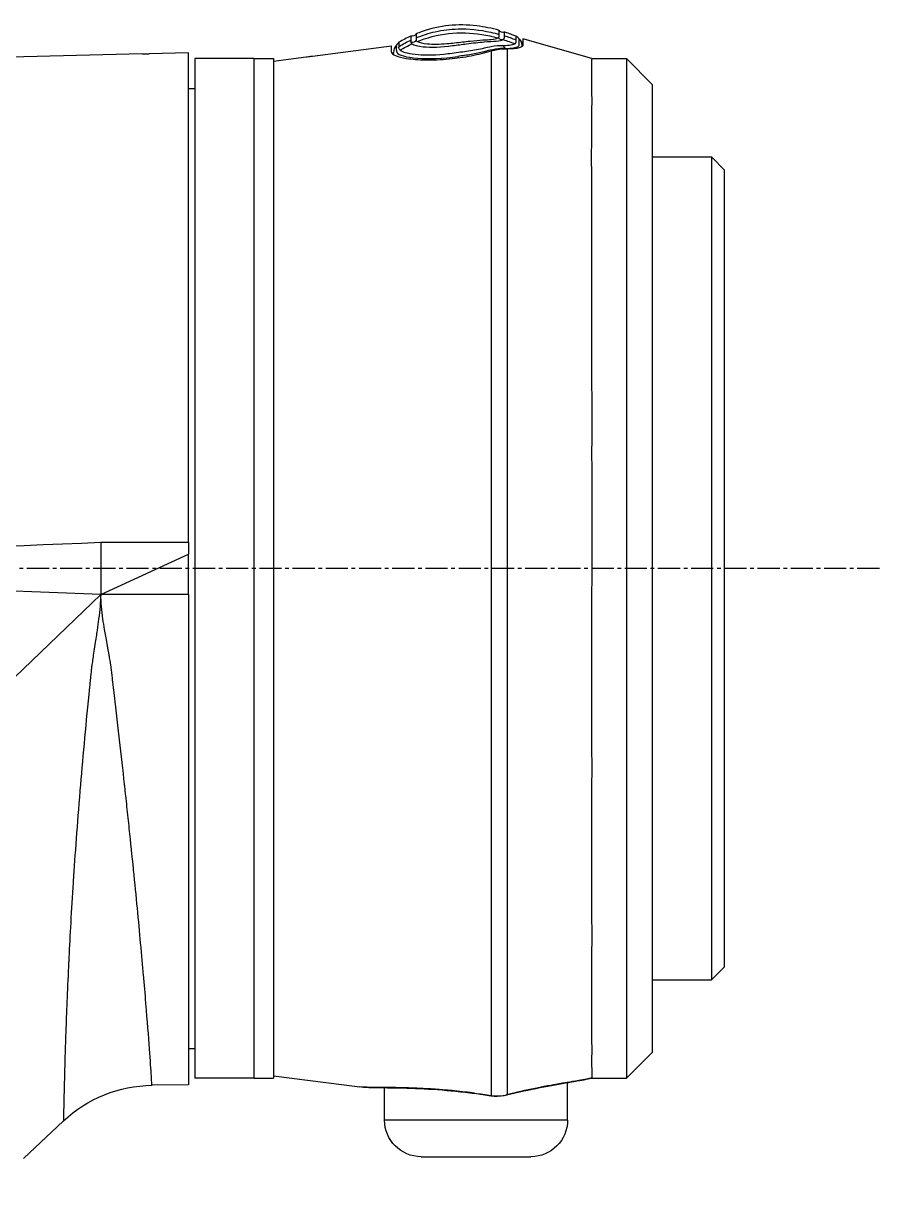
# Model space of a CAD drawing. Header units: millimetres. Extents: x 0 to 4378, y 0 to 2376.
# Drawn here: x 389.5 to 455, y 1650.7 to 1740.8 of the extents above; entities that cross this region are included whole.
import ezdxf

# ---------------------------------------------------------------- set-up
doc = ezdxf.new("R2010")
doc.units = ezdxf.units.MM
doc.header["$LTSCALE"] = 0.2
doc.linetypes.add('CENTER2', pattern=[1.125, 0.75, -0.125, 0.125, -0.125])
doc.layers.add('02_Center Line', color=1, linetype='CENTER2')

# ---------------------------------------------------------------- blocks, each defined once
blk = doc.blocks.new('A$C51789057')
for p, q in [((-197.241, 1135.9), (-191.98, 1137.403)), ((-191.98, 1136.996), (-191.98, 1137.176)), ((-191.98, 1136.96), (-191.98, 1136.957)), ((-191.927, 1136.876), (-191.927, 1136.825)), ((-181.938, 1136.38), (-181.938, 1136.868)), ((-181.938, 1136.38), (-181.938, 1136.868)), ((-175.9, 1136.099), (-181.938, 1136.868)), ((-166.4, 1098.9), (-166.4, 1136.345)), ((-166.4, 1136.345), (-163.4, 1136.268)), ((-201.9, 1133.9), (-199.9, 1135.9)), ((-199.9, 1135.9), (-199.9, 1057.9)), ((-197.241, 1135.9), (-199.9, 1135.9)), ((-189.566, 1135.999), (-189.566, 1135.999)), ((-187.015, 1136.068), (-187.015, 1135.957)), ((-182.086, 1136.257), (-182.086, 1136.238)), ((-172.9, 1135.714), (-175.4, 1136.032)), ((-172.9, 1135.9), (-172.9, 1057.9)), ((-171.4, 1135.9), (-172.9, 1135.9)), ((-171.4, 1135.9), (-171.4, 1057.9)), ((-171.4, 1135.9), (-171.4, 1057.9)), ((-171.4, 1135.9), (-166.9, 1135.9)), ((-166.9, 1135.9), (-166.9, 1057.9)), ((-162.9, 1136.258), (-151.75, 1135.971)), ((-189.566, 1134.539), (-189.566, 1134.539)), ((-201.9, 1059.9), (-201.9, 1133.9)), ((-189.566, 1134.139), (-189.566, 1134.139)), ((-166.4, 1133.613), (-166.9, 1133.621)), ((-189.566, 1131.139), (-189.566, 1131.139)), ((-189.566, 1131.138), (-189.566, 1131.138)), ((-189.567, 1130.038), (-189.567, 1130.038)), ((-189.566, 1129.838), (-189.566, 1129.838)), ((-207.4, 1127.375), (-206.4, 1128.375)), ((-206.4, 1128.375), (-206.4, 1065.425)), ((-201.9, 1128.375), (-206.4, 1128.375)), ((-207.4, 1066.425), (-207.4, 1127.375)), ((-189.566, 1108.107), (-189.566, 1108.107)), ((-166.4, 1098.9), (-166.4, 1097.98)), ((-159.7, 1098.9), (-166.4, 1098.9)), ((-159.7, 1098.9), (-159.701, 1094.9)), ((-166.4, 1094.9), (-166.4, 1097.98)), ((-159.701, 1094.9), (-166.4, 1097.98)), ((-159.701, 1094.9), (-113.082, 1096.803)), ((-189.566, 1095.795), (-189.566, 1095.795)), ((-166.4, 1094.9), (-166.4, 1057.383)), ((-166.4, 1094.9), (-159.701, 1094.9)), ((-159.701, 1094.9), (-111.221, 1048.4)), ((-189.566, 1087.77), (-189.566, 1087.77)), ((-189.566, 1070.278), (-189.566, 1070.278)), ((-207.4, 1066.425), (-206.4, 1065.425)), ((-201.9, 1065.425), (-206.4, 1065.425)), ((-201.9, 1059.9), (-199.9, 1057.9)), ((-166.4, 1060.187), (-166.9, 1060.179)), ((-197.24, 1057.9), (-199.9, 1057.9)), ((-172.9, 1058.083), (-179.505, 1057.242)), ((-171.4, 1057.9), (-172.9, 1057.9)), ((-171.4, 1057.9), (-166.9, 1057.9)), ((-195.4, 1057.583), (-195.4, 1057.584)), ((-195.4, 1054.7), (-195.4, 1057.574)), ((-181.4, 1054.7), (-181.4, 1057.181)), ((-166.4, 1057.383), (-163.619, 1057.358)), ((-188.272, 1056.746), (-188.274, 1056.761)), ((-195.4, 1054.7), (-181.4, 1054.7)), ((-153.8, 1051.764), (-156.849, 1054.636)), ((-184.2, 1051.9), (-192.6, 1051.9))]:
    blk.add_line(p, q)
for centre, radius, start, end in [((-163.707, 1047.359), 10, 46.70019, 89.5), ((-192.6, 1054.7), 2.8, 180, 270), ((-184.2, 1054.7), 2.8, 270, 0)]:
    blk.add_arc(centre, radius, start, end)
for centre, major_axis, ratio, start_param, end_param in [((-190.482, 1138.296), (-0.199, 0.356), 0.831407, 2.296035, 3.622073), ((-190.404, 1137.761), (0.103, -0.425), 0.704383, 5.763907, 7.08083), ((-185.29, 1138.249), (-4.858, -0.681), 0.118691, 0.094667, 0.17403), ((-183.492, 1137.486), (-0.225, -0.286), 0.974625, 5.861248, 7.187926), ((-183.497, 1137.962), (-0.344, -0.089), 0.999995, 0.248115, 1.570796), ((-181.898, 1096.214), (-1.503, 41.407), 0.004407, 0.122192, 0.153006), ((-184.743, 1126.565), (-4.562, 11.076), 0.720786, 5.518786, 5.618693), ((-184.849, 1126.081), (4.315, -11.319), 0.717714, 2.404672, 2.506604), ((-196.965, 1058.869), (-0.218, -0.976), 0.94947, 6.224959, 6.283191), ((-190.495, 1057.589), (-0.241, -0.97), 0.226232, 6.115727, 6.283184), ((-189.693, 1057.553), (0.153, -0.988), 0.141972, 6.109132, 6.283185)]:
    blk.add_ellipse(centre, major_axis=major_axis, ratio=ratio, start_param=start_param, end_param=end_param)
for points, knots in [([(-183.811, 1137.487), (-184.294, 1137.686), (-184.785, 1137.842), (-185.284, 1137.955), (-185.852, 1138.083), (-186.431, 1138.155), (-187.02, 1138.171), (-187.837, 1138.194), (-188.673, 1138.108), (-189.53, 1137.916), (-189.742, 1137.868), (-189.955, 1137.814), (-190.17, 1137.753)], [1.942734, 1.942734, 1.942734, 1.942734, 3.510907, 3.510907, 3.510907, 5.294969, 5.294969, 5.294969, 7.771433, 7.771433, 7.771433, 8.384461, 8.384461, 8.384461, 8.384461]), ([(-190.169, 1138.056), (-189.59, 1138.22), (-189.02, 1138.335), (-188.459, 1138.403), (-187.002, 1138.579), (-185.605, 1138.434), (-184.268, 1137.967), (-184.114, 1137.913), (-183.96, 1137.855), (-183.808, 1137.792)], [0.073579, 0.073579, 0.073579, 0.073579, 1.773456, 1.773456, 1.773456, 6.187837, 6.187837, 6.187837, 6.697304, 6.697304, 6.697304, 6.697304]), ([(-190.636, 1136.683), (-190.887, 1136.679), (-191.098, 1136.692), (-191.264, 1136.718), (-191.429, 1136.744), (-191.549, 1136.783), (-191.616, 1136.833), (-191.751, 1136.933), (-191.686, 1137.056), (-191.691, 1137.149), (-191.695, 1137.242), (-191.696, 1137.311), (-191.697, 1137.354), (-191.697, 1137.354), (-191.697, 1137.354), (-191.697, 1137.355), (-191.698, 1137.397), (-191.697, 1137.417), (-191.698, 1137.416), (-191.698, 1137.416), (-191.698, 1137.416), (-191.698, 1137.416)], [-37.038773, -37.038773, -37.038773, -37.038773, -35.852961, -35.852961, -35.852961, -34.66644, -34.66644, -34.66644, -32.296832, -32.296832, -32.296832, -29.935323, -29.935323, -29.935323, -29.920458, -29.920458, -29.920458, -27.574383, -27.574383, -27.574383, -27.547428, -27.547428, -27.547428, -27.547428]), ([(-191.39, 1137.03), (-191.395, 1137.035), (-191.4, 1137.04), (-191.405, 1137.044), (-191.445, 1137.086), (-191.465, 1137.128), (-191.471, 1137.172), (-191.477, 1137.22), (-191.473, 1137.265), (-191.469, 1137.308)], [33.655801, 33.655801, 33.655801, 33.655801, 33.760753, 33.760753, 33.760753, 34.688313, 34.688313, 34.688313, 35.7207, 35.7207, 35.7207, 35.7207]), ([(-191.469, 1137.615), (-191.368, 1137.655), (-191.268, 1137.694), (-191.167, 1137.731), (-191.031, 1137.781), (-190.895, 1137.829), (-190.759, 1137.874), (-190.696, 1137.895), (-190.634, 1137.916), (-190.572, 1137.935)], [-1.0896743, -1.0896743, -1.0896743, -1.0896743, -0.7634499, -0.7634499, -0.7634499, -0.3184296, -0.3184296, -0.3184296, -0.1133023, -0.1133023, -0.1133023, -0.1133023]), ([(-191.469, 1137.308), (-191.46, 1137.415), (-191.465, 1137.493), (-191.466, 1137.593), (-191.467, 1137.617), (-191.469, 1137.615)], [35.720722, 35.720722, 35.720722, 35.720722, 38.259702, 38.259702, 40.798705, 40.798705, 40.798705, 40.798705]), ([(-190.578, 1137.63), (-190.577, 1137.682), (-190.573, 1137.728), (-190.569, 1137.805), (-190.57, 1137.837), (-190.57, 1137.912), (-190.571, 1137.936), (-190.572, 1137.935)], [-0.4984902, -0.4984902, -0.4984902, -0.4984902, -0.3746356, -0.3746356, -0.2508217, -0.2508217, -0.0000001, -0.0000001, -0.0000001, -0.0000001]), ([(-190.466, 1137.358), (-190.489, 1137.374), (-190.508, 1137.39), (-190.522, 1137.405), (-190.537, 1137.421), (-190.548, 1137.436), (-190.555, 1137.452), (-190.562, 1137.467), (-190.564, 1137.483), (-190.567, 1137.499), (-190.569, 1137.514), (-190.571, 1137.529), (-190.573, 1137.544), (-190.575, 1137.559), (-190.576, 1137.574), (-190.576, 1137.588), (-190.577, 1137.591), (-190.577, 1137.593), (-190.577, 1137.596), (-190.578, 1137.607), (-190.578, 1137.619), (-190.578, 1137.63)], [-6.865662, -6.865662, -6.865662, -6.865662, -6.53091, -6.53091, -6.53091, -6.199058, -6.199058, -6.199058, -5.869205, -5.869205, -5.869205, -5.540502, -5.540502, -5.540502, -5.212131, -5.212131, -5.212131, -5.149247, -5.149247, -5.149247, -4.883582, -4.883582, -4.883582, -4.883582]), ([(-183.505, 1137.03), (-183.645, 1136.941), (-183.939, 1136.856), (-184.357, 1136.809), (-184.946, 1136.742), (-185.751, 1136.79), (-186.606, 1136.893), (-186.96, 1136.936), (-187.316, 1136.985), (-187.662, 1137.03), (-188.152, 1137.094), (-188.621, 1137.152), (-189.026, 1137.181), (-189.718, 1137.23), (-190.28, 1137.235), (-190.466, 1137.358)], [-16.234798, -16.234798, -16.234798, -16.234798, -14.441202, -14.441202, -14.441202, -11.916208, -11.916208, -11.916208, -10.870941, -10.870941, -10.870941, -9.390513, -9.390513, -9.390513, -6.865662, -6.865662, -6.865662, -6.865662]), ([(-190.118, 1137.517), (-190.19, 1137.597), (-190.172, 1137.676), (-190.17, 1137.749), (-190.17, 1137.751), (-190.17, 1137.753)], [-6.865662, -6.865662, -6.865662, -6.865662, -5.149247, -5.149247, -5.09617, -5.09617, -5.09617, -5.09617]), ([(-190.17, 1137.753), (-190.168, 1137.82), (-190.168, 1137.876), (-190.168, 1137.921), (-190.167, 1138.013), (-190.169, 1138.057), (-190.169, 1138.056)], [-5.096168, -5.096168, -5.096168, -5.096168, -3.432831, -3.432831, -3.432831, 0, 0, 0, 0]), ([(-183.918, 1137.21), (-184.087, 1137.28), (-184.258, 1137.344), (-184.432, 1137.402), (-185.234, 1137.674), (-186.076, 1137.83), (-186.922, 1137.864), (-186.936, 1137.865), (-186.95, 1137.865), (-186.964, 1137.866), (-187.796, 1137.896), (-188.631, 1137.808), (-189.446, 1137.63), (-189.652, 1137.585), (-189.856, 1137.535), (-190.059, 1137.478)], [1.992945, 1.992945, 1.992945, 1.992945, 2.541442, 2.541442, 2.541442, 5.082989, 5.082989, 5.082989, 5.1247, 5.1247, 5.1247, 7.624618, 7.624618, 7.624618, 8.25646, 8.25646, 8.25646, 8.25646]), ([(-186.173, 1137.047), (-186.361, 1137.062), (-186.553, 1137.081), (-187.155, 1137.147), (-187.561, 1137.199), (-187.943, 1137.242), (-188.295, 1137.282), (-188.628, 1137.314), (-189.16, 1137.339), (-189.378, 1137.353), (-189.561, 1137.373), (-189.789, 1137.397), (-189.962, 1137.431), (-190.059, 1137.478)], [-12.546701, -12.546701, -12.546701, -12.546701, -11.915365, -11.915365, -10.602154, -10.602154, -10.602154, -9.390513, -9.390513, -8.401614, -8.401614, -8.401614, -7.169122, -7.169122, -7.169122, -7.169122]), ([(-183.918, 1137.21), (-184.055, 1137.137), (-184.32, 1137.066), (-185.096, 1136.991), (-185.612, 1137.003), (-186.173, 1137.047)], [-16.152793, -16.152793, -16.152793, -16.152793, -14.440216, -14.440216, -12.546701, -12.546701, -12.546701, -12.546701]), ([(-183.811, 1137.314), (-183.812, 1137.31), (-183.813, 1137.306), (-183.814, 1137.303), (-183.82, 1137.287), (-183.831, 1137.271), (-183.848, 1137.256), (-183.865, 1137.241), (-183.888, 1137.226), (-183.918, 1137.21)], [-16.9650672, -16.9650672, -16.9650672, -16.9650672, -16.8814942, -16.8814942, -16.8814942, -16.518726, -16.518726, -16.518726, -16.1528025, -16.1528025, -16.1528025, -16.1528025]), ([(-183.811, 1137.487), (-183.81, 1137.461), (-183.811, 1137.435), (-183.811, 1137.382), (-183.812, 1137.344), (-183.811, 1137.314)], [0, 0, 0, 0, 0.0616854, 0.0616854, 0.1115163, 0.1115163, 0.1115163, 0.1115163]), ([(-183.407, 1137.618), (-183.407, 1137.619), (-183.408, 1137.593), (-183.409, 1137.529), (-183.41, 1137.514), (-183.41, 1137.486), (-183.41, 1137.473), (-183.411, 1137.418), (-183.411, 1137.369), (-183.412, 1137.312)], [-0.5013435, -0.5013435, -0.5013435, -0.5013435, -0.2507469, -0.2507469, -0.1880948, -0.1880948, -0.1410476, -0.1410476, -0.0000391, -0.0000391, -0.0000391, -0.0000391]), ([(-191.98, 1136.957), (-191.979, 1136.927), (-191.982, 1136.91), (-191.964, 1136.864), (-191.948, 1136.843), (-191.879, 1136.783), (-191.805, 1136.749), (-191.496, 1136.665), (-191.18, 1136.637), (-190.77, 1136.65)], [-0.3780935, -0.3780935, -0.3780935, -0.3780935, -0.3289343, -0.3289343, -0.2821356, -0.2821356, -0.188521, -0.188521, -0.0003025, -0.0003025, -0.0003025, -0.0003025]), ([(-191.927, 1136.829), (-191.949, 1136.848), (-191.964, 1136.868), (-191.978, 1136.905), (-191.98, 1136.917), (-191.98, 1136.931)], [-0.11536978, -0.11536978, -0.11536978, -0.11536978, -0.06051252, -0.06051252, -0.02296166, -0.02296166, -0.02296166, -0.02296166]), ([(-191.927, 1136.918), (-191.927, 1136.918), (-191.927, 1136.918), (-191.928, 1136.898), (-191.927, 1136.836), (-191.927, 1136.825)], [-137.742306, -137.742306, -137.742306, -137.742306, -137.735239, -135.362241, -134.896788, -134.896788, -134.896788, -134.896788]), ([(-191.39, 1137.03), (-191.333, 1136.985), (-191.223, 1136.951), (-191.08, 1136.925), (-191.073, 1136.924), (-191.066, 1136.923), (-191.058, 1136.922), (-190.904, 1136.896), (-190.709, 1136.879), (-190.472, 1136.878)], [-33.655783, -33.655783, -33.655783, -33.655783, -32.588177, -32.588177, -32.588177, -32.535769, -32.535769, -32.535769, -31.415738, -31.415738, -31.415738, -31.415738]), ([(-189.566, 1136.49), (-189.618, 1136.506), (-189.673, 1136.52), (-189.786, 1136.548), (-189.84, 1136.56), (-189.999, 1136.592), (-190.103, 1136.609), (-190.489, 1136.656), (-190.687, 1136.651), (-190.77, 1136.65)], [0.0000195, 0.0000195, 0.0000195, 0.0000195, 0.0187409, 0.0187409, 0.0363222, 0.0363222, 0.0713463, 0.0713463, 0.1704652, 0.1704652, 0.1704652, 0.1704652]), ([(-190.77, 1136.65), (-190.77, 1135.612), (-190.77, 1133.845), (-190.77, 1131.459), (-190.77, 1130.207), (-190.77, 1128.764), (-190.77, 1127.178), (-190.77, 1125.592), (-190.77, 1123.872), (-190.77, 1122.019), (-190.77, 1120.167), (-190.77, 1118.16), (-190.77, 1116.076), (-190.77, 1113.992), (-190.77, 1111.833), (-190.77, 1109.599), (-190.77, 1107.365), (-190.77, 1105.034), (-190.77, 1102.698), (-190.77, 1100.362), (-190.77, 1098.015), (-190.77, 1095.657), (-190.77, 1090.94), (-190.77, 1086.204), (-190.77, 1081.808), (-190.77, 1079.611), (-190.77, 1077.512), (-190.77, 1075.512), (-190.77, 1073.511), (-190.77, 1071.591), (-190.77, 1069.822), (-190.77, 1068.053), (-190.77, 1066.437), (-190.77, 1064.972), (-190.77, 1063.506), (-190.77, 1062.181), (-190.77, 1061.05), (-190.77, 1058.894), (-190.77, 1057.408), (-190.77, 1056.641)], [0, 0, 0, 0, 0.1205223, 0.1205223, 0.1205223, 0.1837668, 0.1837668, 0.1837668, 0.2470112, 0.2470112, 0.2470112, 0.3102557, 0.3102557, 0.3102557, 0.3735002, 0.3735002, 0.3735002, 0.4367446, 0.4367446, 0.4367446, 0.4999891, 0.4999891, 0.4999891, 0.6264781, 0.6264781, 0.6264781, 0.6897225, 0.6897225, 0.6897225, 0.752967, 0.752967, 0.752967, 0.8162115, 0.8162115, 0.8162115, 0.879456, 0.879456, 0.879456, 1, 1, 1, 1]), ([(-190.635, 1136.683), (-190.187, 1136.709), (-189.628, 1136.585), (-189.014, 1136.425), (-189.008, 1136.423), (-189.003, 1136.422), (-188.997, 1136.42), (-188.689, 1136.34), (-188.363, 1136.272), (-188.026, 1136.215), (-187.696, 1136.159), (-187.356, 1136.113), (-187.015, 1136.068)], [37.039421, 37.039421, 37.039421, 37.039421, 39.181422, 39.181422, 39.181422, 39.2015, 39.2015, 39.2015, 40.272392, 40.272392, 40.272392, 41.323422, 41.323422, 41.323422, 41.323422]), ([(-190.472, 1136.878), (-190.2, 1136.892), (-189.887, 1136.867), (-189.203, 1136.749), (-188.832, 1136.64), (-188.043, 1136.485), (-187.626, 1136.434), (-186.78, 1136.328), (-186.349, 1136.261), (-185.102, 1136.129), (-184.329, 1136.141), (-183.141, 1136.283), (-182.726, 1136.409), (-182.587, 1136.543)], [-31.415738, -31.415738, -31.415738, -31.415738, -30.087278, -30.087278, -28.758819, -28.758819, -27.43036, -27.43036, -26.101901, -26.101901, -23.444982, -23.444982, -20.788081, -20.788081, -20.788081, -20.788081]), ([(-181.938, 1136.38), (-181.948, 1136.293), (-182.053, 1136.206), (-182.446, 1136.045), (-182.731, 1135.973), (-183.498, 1135.853), (-183.993, 1135.811), (-185.111, 1135.794), (-185.721, 1135.818), (-186.912, 1135.934), (-187.477, 1136.017), (-188.57, 1136.227), (-189.092, 1136.353), (-189.566, 1136.49)], [0, 0, 0, 0, 0.170338, 0.170338, 0.339954, 0.339954, 0.529798, 0.529798, 0.719657, 0.719657, 0.888889, 0.888889, 1.059151, 1.059151, 1.059151, 1.059151]), ([(-189.566, 1136.49), (-189.566, 1135.428), (-189.566, 1133.747), (-189.566, 1131.537), (-189.566, 1130.282), (-189.566, 1128.835), (-189.566, 1127.246), (-189.566, 1125.657), (-189.566, 1123.932), (-189.566, 1122.076), (-189.566, 1120.219), (-189.566, 1118.208), (-189.566, 1116.119), (-189.566, 1114.031), (-189.566, 1111.866), (-189.566, 1109.627), (-189.566, 1107.388), (-189.566, 1105.052), (-189.566, 1102.711), (-189.566, 1100.369), (-189.566, 1098.017), (-189.566, 1095.654), (-189.566, 1090.927), (-189.566, 1086.18), (-189.566, 1081.775), (-189.566, 1079.572), (-189.566, 1077.469), (-189.566, 1075.464), (-189.566, 1073.459), (-189.566, 1071.534), (-189.566, 1069.762), (-189.566, 1067.989), (-189.566, 1066.369), (-189.566, 1064.9), (-189.566, 1063.432), (-189.566, 1062.104), (-189.566, 1060.97), (-189.566, 1058.832), (-189.566, 1057.352), (-189.566, 1056.576)], [-1, -1, -1, -1, -0.88741, -0.88741, -0.88741, -0.823499, -0.823499, -0.823499, -0.759589, -0.759589, -0.759589, -0.695678, -0.695678, -0.695678, -0.631767, -0.631767, -0.631767, -0.567856, -0.567856, -0.567856, -0.503945, -0.503945, -0.503945, -0.376123, -0.376123, -0.376123, -0.312212, -0.312212, -0.312212, -0.248301, -0.248301, -0.248301, -0.184391, -0.184391, -0.184391, -0.12048, -0.12048, -0.12048, 0, 0, 0, 0]), ([(-182.296, 1136.914), (-182.3, 1136.918), (-182.293, 1136.871), (-182.313, 1136.678), (-182.248, 1136.525), (-182.472, 1136.169), (-183.057, 1136.004), (-184.763, 1135.858), (-185.889, 1135.902), (-187.015, 1136.068)], [0, 0, 0, 0, 3.441683, 3.441683, 6.883366, 6.883366, 10.325049, 10.325049, 13.766731, 13.766731, 13.766731, 13.766731]), ([(-183.411, 1137.137), (-183.412, 1137.133), (-183.412, 1137.129), (-183.413, 1137.126), (-183.418, 1137.109), (-183.428, 1137.093), (-183.443, 1137.078), (-183.459, 1137.062), (-183.479, 1137.047), (-183.505, 1137.03)], [-16.9650672, -16.9650672, -16.9650672, -16.9650672, -16.8938577, -16.8938577, -16.8938577, -16.565263, -16.565263, -16.565263, -16.2347997, -16.2347997, -16.2347997, -16.2347997]), ([(-182.511, 1136.835), (-182.508, 1136.903), (-182.516, 1136.961), (-182.511, 1137.007), (-182.507, 1137.052), (-182.509, 1137.088), (-182.509, 1137.111), (-182.509, 1137.135), (-182.506, 1137.146), (-182.506, 1137.146), (-182.506, 1137.146), (-182.506, 1137.146), (-182.506, 1137.146)], [-18.712231, -18.712231, -18.712231, -18.712231, -16.997643, -16.997643, -16.997643, -15.300899, -15.300899, -15.300899, -13.604104, -13.604104, -13.604104, -13.589461, -13.589461, -13.589461, -13.589461]), ([(-182.088, 1136.205), (-182.088, 1136.214), (-182.088, 1136.222), (-182.081, 1136.271), (-182.084, 1136.306), (-182.086, 1136.33), (-182.086, 1136.335), (-182.087, 1136.365), (-182.086, 1136.374), (-182.086, 1136.373), (-182.086, 1136.373)], [-113.902155, -113.902155, -113.902155, -113.902155, -113.638059, -113.638059, -112.182288, -112.182288, -112.182288, -111.916864, -110.197458, -110.190469, -110.190469, -110.190469, -110.190469]), ([(-162.9, 1136.258), (-162.9, 1136.258), (-162.9, 1136.258), (-162.9, 1136.258), (-162.901, 1136.258), (-162.903, 1136.258), (-162.905, 1136.258), (-162.921, 1136.259), (-162.947, 1136.259), (-163.013, 1136.26), (-163.049, 1136.261), (-163.138, 1136.262), (-163.189, 1136.263), (-163.295, 1136.265), (-163.347, 1136.267), (-163.4, 1136.268)], [-0.07872826, -0.07872826, -0.07872826, -0.07872826, -0.07717203, -0.07717203, -0.07494405, -0.07494405, -0.06936392, -0.06936392, -0.04935694, -0.04935694, -0.03332942, -0.03332942, -0.01579755, -0.01579755, -0.000001, -0.000001, -0.000001, -0.000001]), ([(-197.241, 1135.9), (-197.241, 1135.9), (-197.241, 1135.899), (-197.241, 1135.893), (-197.241, 1135.882), (-197.24, 1135.86), (-197.24, 1135.853), (-197.24, 1135.774), (-197.233, 1135.63), (-197.215, 1134.729), (-197.255, 1133.321), (-197.224, 1130.528), (-197.215, 1129.73), (-197.211, 1128.3), (-197.213, 1127.711), (-197.226, 1125.328), (-197.246, 1123.336), (-197.223, 1119.602), (-197.212, 1117.967), (-197.216, 1114.544), (-197.231, 1112.766), (-197.244, 1109.254), (-197.239, 1107.534), (-197.239, 1104.573), (-197.24, 1103.35), (-197.24, 1100.886), (-197.239, 1099.647), (-197.241, 1097.793), (-197.241, 1097.181), (-197.237, 1092.911), (-197.219, 1089.277), (-197.234, 1084.048), (-197.243, 1082.364), (-197.236, 1079.548), (-197.227, 1078.395), (-197.202, 1073.983), (-197.243, 1071.005), (-197.239, 1067.642), (-197.233, 1066.902), (-197.205, 1063.537), (-197.241, 1061.457), (-197.239, 1059.7), (-197.239, 1059.395), (-197.239, 1058.749), (-197.239, 1058.453), (-197.241, 1058.149), (-197.242, 1058.071), (-197.242, 1057.958), (-197.241, 1057.923), (-197.24, 1057.908)], [-12.167971, -12.167971, -12.167971, -12.167971, -12.124815, -12.124815, -12.007373, -12.007373, -11.964756, -11.964756, -11.555527, -11.555527, -10.242526, -10.242526, -9.787003, -9.787003, -9.494757, -9.494757, -8.658648, -8.658648, -8.069674, -8.069674, -7.481399, -7.481399, -6.943069, -6.943069, -6.570845, -6.570845, -6.198458, -6.198458, -6.015314, -6.015314, -4.920692, -4.920692, -4.383337, -4.383337, -3.995401, -3.995401, -2.858372, -2.858372, -2.517426, -2.517426, -1.221295, -1.221295, -0.905097, -0.905097, -0.443398, -0.443398, -0.219873, -0.219873, -0.000072, -0.000072, -0.000072, -0.000072]), ([(-175.4, 1136.032), (-175.463, 1136.04), (-175.529, 1136.049), (-175.652, 1136.065), (-175.709, 1136.073), (-175.798, 1136.085), (-175.836, 1136.09), (-175.887, 1136.097), (-175.9, 1136.099), (-175.9, 1136.099)], [0.15115122, 0.15115122, 0.15115122, 0.15115122, 0.1700527, 0.1700527, 0.18903618, 0.18903618, 0.20792837, 0.20792837, 0.22682057, 0.22682057, 0.22682057, 0.22682057]), ([(-163.619, 1057.358), (-163.619, 1057.358), (-163.604, 1057.611), (-163.574, 1058.07), (-163.543, 1058.551), (-163.495, 1059.259), (-163.43, 1060.137), (-163.43, 1060.144), (-163.429, 1060.151), (-163.429, 1060.158), (-163.428, 1060.164), (-163.428, 1060.17), (-163.427, 1060.178), (-163.358, 1061.12), (-163.268, 1062.276), (-163.158, 1063.608), (-163.156, 1063.628), (-163.155, 1063.648), (-163.153, 1063.668), (-163.097, 1064.346), (-163.036, 1065.07), (-162.969, 1065.833), (-162.936, 1066.215), (-162.901, 1066.606), (-162.865, 1067.007), (-162.847, 1067.208), (-162.829, 1067.41), (-162.81, 1067.615), (-162.792, 1067.82), (-162.773, 1068.026), (-162.753, 1068.237), (-162.598, 1069.922), (-162.418, 1071.793), (-162.212, 1073.827), (-162.21, 1073.85), (-162.208, 1073.874), (-162.205, 1073.897), (-162.104, 1074.893), (-161.998, 1075.927), (-161.885, 1076.996), (-161.827, 1077.543), (-161.768, 1078.099), (-161.707, 1078.665), (-161.677, 1078.947), (-161.646, 1079.232), (-161.615, 1079.519), (-161.599, 1079.662), (-161.584, 1079.806), (-161.568, 1079.95), (-161.56, 1080.023), (-161.552, 1080.095), (-161.544, 1080.168), (-161.54, 1080.204), (-161.536, 1080.24), (-161.532, 1080.276), (-161.53, 1080.295), (-161.528, 1080.313), (-161.526, 1080.331), (-161.524, 1080.349), (-161.522, 1080.368), (-161.52, 1080.385), (-161.401, 1081.472), (-161.274, 1082.607), (-161.14, 1083.789), (-161.073, 1084.38), (-161.005, 1084.982), (-160.934, 1085.596), (-160.899, 1085.903), (-160.863, 1086.213), (-160.827, 1086.526), (-160.809, 1086.682), (-160.791, 1086.839), (-160.772, 1086.996), (-160.763, 1087.075), (-160.754, 1087.154), (-160.745, 1087.233), (-160.74, 1087.273), (-160.736, 1087.313), (-160.731, 1087.352), (-160.727, 1087.39), (-160.722, 1087.427), (-160.718, 1087.464), (-160.716, 1087.482), (-160.712, 1087.519), (-160.708, 1087.549), (-160.671, 1087.871), (-160.638, 1088.151), (-160.61, 1088.387), (-160.596, 1088.511), (-160.582, 1088.623), (-160.571, 1088.723), (-160.565, 1088.766), (-160.561, 1088.808), (-160.556, 1088.847), (-160.544, 1088.945), (-160.534, 1089.029), (-160.526, 1089.099), (-160.52, 1089.148), (-160.514, 1089.19), (-160.51, 1089.224), (-160.508, 1089.242), (-160.506, 1089.257), (-160.504, 1089.271), (-160.503, 1089.278), (-160.502, 1089.285), (-160.501, 1089.291), (-160.501, 1089.295), (-160.5, 1089.299), (-160.5, 1089.304), (-160.498, 1089.313), (-160.495, 1089.341), (-160.491, 1089.363), (-160.466, 1089.543), (-160.429, 1089.772), (-160.382, 1090.051), (-160.355, 1090.205), (-160.325, 1090.375), (-160.292, 1090.559), (-160.276, 1090.652), (-160.258, 1090.748), (-160.24, 1090.848), (-160.231, 1090.898), (-160.222, 1090.949), (-160.212, 1091.001), (-160.207, 1091.027), (-160.202, 1091.053), (-160.197, 1091.08), (-160.195, 1091.093), (-160.193, 1091.106), (-160.19, 1091.12), (-160.188, 1091.133), (-160.185, 1091.148), (-160.183, 1091.16), (-160.11, 1091.554), (-160.046, 1091.907), (-159.994, 1092.218), (-159.942, 1092.525), (-159.902, 1092.79), (-159.871, 1093.015), (-159.87, 1093.018), (-159.87, 1093.02), (-159.869, 1093.025), (-159.779, 1093.683), (-159.722, 1094.308), (-159.701, 1094.9)], [0, 0, 0, 0, 0.121112, 0.121112, 0.121112, 0.248047, 0.248047, 0.248047, 0.249023, 0.249023, 0.249023, 0.25, 0.25, 0.25, 0.373166, 0.373166, 0.373166, 0.375, 0.375, 0.375, 0.4375, 0.4375, 0.4375, 0.46875, 0.46875, 0.46875, 0.484375, 0.484375, 0.484375, 0.5, 0.5, 0.5, 0.625, 0.625, 0.625, 0.626439, 0.626439, 0.626439, 0.6875, 0.6875, 0.6875, 0.71875, 0.71875, 0.71875, 0.734375, 0.734375, 0.734375, 0.742187, 0.742187, 0.742187, 0.746094, 0.746094, 0.746094, 0.748047, 0.748047, 0.748047, 0.749023, 0.749023, 0.749023, 0.75, 0.75, 0.75, 0.8125, 0.8125, 0.8125, 0.84375, 0.84375, 0.84375, 0.859375, 0.859375, 0.859375, 0.867187, 0.867187, 0.867187, 0.871094, 0.871094, 0.871094, 0.873047, 0.873047, 0.873047, 0.874878, 0.874878, 0.874878, 0.875773, 0.875773, 0.875773, 0.885526, 0.885526, 0.885526, 0.890625, 0.890625, 0.890625, 0.892844, 0.892844, 0.892844, 0.898437, 0.898437, 0.898437, 0.902344, 0.902344, 0.902344, 0.904297, 0.904297, 0.904297, 0.905273, 0.905273, 0.905273, 0.906006, 0.906006, 0.906006, 0.907746, 0.907746, 0.907746, 0.921875, 0.921875, 0.921875, 0.929687, 0.929687, 0.929687, 0.933594, 0.933594, 0.933594, 0.935547, 0.935547, 0.935547, 0.936523, 0.936523, 0.936523, 0.937012, 0.937012, 0.937012, 0.9375, 0.9375, 0.9375, 0.953125, 0.953125, 0.953125, 0.968506, 0.968506, 0.968506, 0.96875, 0.96875, 0.96875, 1, 1, 1, 1]), ([(-159.701, 1094.9), (-159.68, 1094.326), (-159.625, 1093.699), (-159.54, 1093.024), (-159.54, 1093.018), (-159.539, 1093.011), (-159.538, 1093.008), (-159.508, 1092.765), (-159.469, 1092.482), (-159.422, 1092.16), (-159.375, 1091.843), (-159.319, 1091.488), (-159.258, 1091.096), (-159.257, 1091.09), (-159.256, 1091.085), (-159.255, 1091.077), (-159.18, 1090.602), (-159.12, 1090.204), (-159.074, 1089.883), (-159.051, 1089.722), (-159.032, 1089.58), (-159.015, 1089.457), (-159.007, 1089.396), (-159, 1089.339), (-158.993, 1089.287), (-158.99, 1089.261), (-158.987, 1089.236), (-158.984, 1089.212), (-158.982, 1089.2), (-158.981, 1089.189), (-158.98, 1089.178), (-158.979, 1089.172), (-158.978, 1089.166), (-158.978, 1089.161), (-158.977, 1089.155), (-158.976, 1089.146), (-158.976, 1089.145), (-158.972, 1089.116), (-158.962, 1089.022), (-158.946, 1088.864), (-158.94, 1088.807), (-158.933, 1088.742), (-158.926, 1088.67), (-158.923, 1088.64), (-158.92, 1088.61), (-158.916, 1088.578), (-158.911, 1088.522), (-158.905, 1088.463), (-158.898, 1088.399), (-158.895, 1088.367), (-158.892, 1088.334), (-158.888, 1088.301), (-158.887, 1088.284), (-158.885, 1088.267), (-158.883, 1088.249), (-158.882, 1088.241), (-158.881, 1088.232), (-158.881, 1088.223), (-158.88, 1088.219), (-158.88, 1088.214), (-158.879, 1088.21), (-158.879, 1088.205), (-158.878, 1088.199), (-158.878, 1088.196), (-158.862, 1088.037), (-158.846, 1087.879), (-158.83, 1087.722), (-158.819, 1087.604), (-158.807, 1087.486), (-158.795, 1087.369), (-158.791, 1087.33), (-158.788, 1087.292), (-158.784, 1087.252), (-158.657, 1085.969), (-158.536, 1084.71), (-158.423, 1083.478), (-158.311, 1082.256), (-158.206, 1081.062), (-158.11, 1079.9), (-158.109, 1079.891), (-158.108, 1079.883), (-158.107, 1079.872), (-157.895, 1077.32), (-157.728, 1075.02), (-157.595, 1072.965), (-157.584, 1072.809), (-157.575, 1072.654), (-157.565, 1072.501), (-157.428, 1070.339), (-157.327, 1068.456), (-157.248, 1066.82), (-157.248, 1066.814), (-157.248, 1066.809), (-157.247, 1066.801), (-157.201, 1065.836), (-157.161, 1064.925), (-157.126, 1064.068), (-157.092, 1063.239), (-157.062, 1062.461), (-157.037, 1061.737), (-157.036, 1061.713), (-157.035, 1061.689), (-157.035, 1061.667), (-157.022, 1061.308), (-157.01, 1060.953), (-156.999, 1060.602), (-156.988, 1060.262), (-156.977, 1059.927), (-156.967, 1059.6), (-156.967, 1059.591), (-156.967, 1059.581), (-156.967, 1059.572), (-156.966, 1059.56), (-156.966, 1059.557), (-156.966, 1059.55), (-156.96, 1059.363), (-156.953, 1059.118), (-156.945, 1058.829), (-156.937, 1058.536), (-156.928, 1058.197), (-156.918, 1057.834), (-156.918, 1057.829), (-156.918, 1057.822), (-156.918, 1057.817), (-156.909, 1057.477), (-156.903, 1057.203), (-156.897, 1056.978), (-156.894, 1056.865), (-156.892, 1056.764), (-156.89, 1056.675), (-156.889, 1056.63), (-156.888, 1056.588), (-156.887, 1056.548), (-156.887, 1056.528), (-156.886, 1056.509), (-156.886, 1056.49), (-156.885, 1056.481), (-156.885, 1056.472), (-156.885, 1056.463), (-156.885, 1056.458), (-156.885, 1056.454), (-156.885, 1056.449), (-156.885, 1056.446), (-156.885, 1056.443), (-156.885, 1056.439), (-156.885, 1056.438), (-156.885, 1056.438), (-156.884, 1056.436), (-156.879, 1056.212), (-156.876, 1056.021), (-156.872, 1055.857), (-156.87, 1055.775), (-156.869, 1055.7), (-156.867, 1055.63), (-156.867, 1055.596), (-156.866, 1055.562), (-156.865, 1055.531), (-156.865, 1055.515), (-156.865, 1055.499), (-156.864, 1055.484), (-156.864, 1055.476), (-156.864, 1055.469), (-156.864, 1055.461), (-156.864, 1055.458), (-156.864, 1055.454), (-156.864, 1055.45), (-156.864, 1055.448), (-156.864, 1055.445), (-156.864, 1055.442), (-156.864, 1055.441), (-156.864, 1055.44), (-156.864, 1055.439), (-156.861, 1055.29), (-156.858, 1055.167), (-156.856, 1055.065), (-156.855, 1055.015), (-156.855, 1054.969), (-156.854, 1054.929), (-156.85, 1054.748), (-156.849, 1054.658), (-156.849, 1054.64), (-156.849, 1054.638), (-156.849, 1054.636), (-156.849, 1054.636)], [0, 0, 0, 0, 0.0310059, 0.0310059, 0.0310059, 0.03125, 0.03125, 0.03125, 0.046875, 0.046875, 0.046875, 0.0622559, 0.0622559, 0.0622559, 0.0625, 0.0625, 0.0625, 0.078125, 0.078125, 0.078125, 0.0859375, 0.0859375, 0.0859375, 0.0898438, 0.0898438, 0.0898438, 0.0917969, 0.0917969, 0.0917969, 0.0927734, 0.0927734, 0.0927734, 0.0932617, 0.0932617, 0.0932617, 0.09375, 0.09375, 0.09375, 0.1015625, 0.1015625, 0.1015625, 0.1043487, 0.1043487, 0.1043487, 0.1054688, 0.1054688, 0.1054688, 0.1074219, 0.1074219, 0.1074219, 0.1083984, 0.1083984, 0.1083984, 0.1088867, 0.1088867, 0.1088867, 0.1091309, 0.1091309, 0.1091309, 0.1092529, 0.1092529, 0.1092529, 0.109375, 0.109375, 0.109375, 0.1171875, 0.1171875, 0.1171875, 0.1230469, 0.1230469, 0.1230469, 0.125, 0.125, 0.125, 0.1875, 0.1875, 0.1875, 0.2495117, 0.2495117, 0.2495117, 0.25, 0.25, 0.25, 0.3661699, 0.3661699, 0.3661699, 0.375, 0.375, 0.375, 0.4995117, 0.4995117, 0.4995117, 0.5, 0.5, 0.5, 0.5625, 0.5625, 0.5625, 0.6230469, 0.6230469, 0.6230469, 0.625, 0.625, 0.625, 0.65625, 0.65625, 0.65625, 0.6865234, 0.6865234, 0.6865234, 0.6873779, 0.6873779, 0.6873779, 0.6884698, 0.6884698, 0.6884698, 0.71875, 0.71875, 0.71875, 0.7495117, 0.7495117, 0.7495117, 0.75, 0.75, 0.75, 0.78125, 0.78125, 0.78125, 0.796875, 0.796875, 0.796875, 0.8046875, 0.8046875, 0.8046875, 0.8085938, 0.8085938, 0.8085938, 0.8105469, 0.8105469, 0.8105469, 0.8115234, 0.8115234, 0.8115234, 0.8122559, 0.8122559, 0.8122559, 0.8125, 0.8125, 0.8125, 0.84375, 0.84375, 0.84375, 0.859375, 0.859375, 0.859375, 0.8671875, 0.8671875, 0.8671875, 0.8710938, 0.8710938, 0.8710938, 0.8730469, 0.8730469, 0.8730469, 0.8740234, 0.8740234, 0.8740234, 0.8747559, 0.8747559, 0.8747559, 0.875, 0.875, 0.875, 0.90625, 0.90625, 0.90625, 0.921875, 0.921875, 0.921875, 0.9914741, 0.9914741, 0.9914741, 0.9999925, 0.9999925, 0.9999925, 0.9999925]), ([(-197.24, 1057.9), (-197.24, 1057.9), (-197.24, 1057.901), (-197.24, 1057.903), (-197.24, 1057.905), (-197.24, 1057.908)], [0, 0, 0, 0, 0.03889852, 0.03889852, 0.07654179, 0.07654179, 0.07654179, 0.07654179]), ([(-197.24, 1057.908), (-197.024, 1057.86), (-196.703, 1057.803), (-196.25, 1057.726), (-195.596, 1057.615), (-195.017, 1057.518), (-194.772, 1057.475), (-194.765, 1057.474), (-194.759, 1057.473), (-194.753, 1057.472), (-194.482, 1057.424), (-193.917, 1057.329), (-192.91, 1057.123), (-192.196, 1056.977), (-191.47, 1056.815), (-190.77, 1056.641)], [-1, -1, -1, -1, -0.75, -0.75, -0.75, -0.5, -0.5, -0.5, -0.494157, -0.494157, -0.494157, -0.25, -0.25, -0.25, 0, 0, 0, 0]), ([(-190.736, 1056.618), (-191.625, 1056.839), (-192.497, 1057.029), (-194.101, 1057.35), (-194.846, 1057.48), (-196.081, 1057.69), (-196.585, 1057.772), (-197.044, 1057.863), (-197.115, 1057.878), (-197.184, 1057.893)], [0, 0, 0, 0, 0.2824168, 0.2824168, 0.5741858, 0.5741858, 0.8654998, 0.8654998, 0.9233837, 0.9233837, 0.9233837, 0.9233837]), ([(-179.621, 1057.23), (-179.843, 1057.208), (-180.105, 1057.199), (-180.765, 1057.187), (-181.167, 1057.184), (-182.327, 1057.169), (-183.183, 1057.153), (-184.971, 1057.069), (-185.912, 1057.003), (-187.33, 1056.86), (-187.802, 1056.806), (-188.272, 1056.746)], [0.032054, 0.032054, 0.032054, 0.032054, 0.234464, 0.234464, 0.44458, 0.44458, 0.764301, 0.764301, 1.055307, 1.055307, 1.197411, 1.197411, 1.197411, 1.197411]), ([(-187.564, 1056.847), (-187.312, 1056.876), (-187.04, 1056.905), (-186.747, 1056.933), (-186.513, 1056.956), (-186.306, 1056.975), (-186.126, 1056.99)], [-0.97274889, -0.97274889, -0.97274889, -0.97274889, -0.94642857, -0.94642857, -0.94642857, -0.93096925, -0.93096925, -0.93096925, -0.93096925]), ([(-186.126, 1056.99), (-185.682, 1057.029), (-185.401, 1057.047), (-185.27, 1057.056), (-185.123, 1057.066), (-184.98, 1057.075), (-184.84, 1057.084), (-184.498, 1057.104), (-184.179, 1057.12), (-183.882, 1057.133), (-183.44, 1057.152), (-183.018, 1057.165), (-182.622, 1057.174), (-182.39, 1057.179), (-182.152, 1057.183), (-181.913, 1057.187), (-181.476, 1057.192), (-181.033, 1057.194), (-180.634, 1057.198), (-180.281, 1057.201), (-180.085, 1057.206), (-179.967, 1057.21), (-179.962, 1057.21), (-179.957, 1057.211), (-179.953, 1057.211), (-179.836, 1057.215), (-179.665, 1057.222), (-179.517, 1057.241)], [-0.9309693, -0.9309693, -0.9309693, -0.9309693, -0.8928571, -0.8928571, -0.8928571, -0.8773372, -0.8773372, -0.8773372, -0.8392857, -0.8392857, -0.8392857, -0.7857143, -0.7857143, -0.7857143, -0.7478541, -0.7478541, -0.7478541, -0.6785714, -0.6785714, -0.6785714, -0.6271781, -0.6271781, -0.6271781, -0.625, -0.625, -0.625, -0.5735017, -0.5735017, -0.5735017, -0.5735017]), ([(-189.54, 1056.565), (-189.874, 1056.514), (-190.22, 1056.517), (-190.613, 1056.589), (-190.675, 1056.603), (-190.736, 1056.618)], [0, 0, 0, 0, 0.1018337, 0.1018337, 0.121084, 0.121084, 0.121084, 0.121084])]:
    blk.add_open_spline(points, degree=3, knots=knots)
for points in [[(-191.98, 1137.403), (-191.98, 1137.403), (-191.98, 1137.256), (-191.98, 1136.957)], [(-191.927, 1136.918), (-191.927, 1137.098), (-191.833, 1137.299), (-191.698, 1137.416)], [(-191.698, 1137.416), (-191.62, 1137.484), (-191.545, 1137.549), (-191.469, 1137.615)], [(-191.469, 1137.308), (-191.176, 1137.426), (-190.879, 1137.533), (-190.578, 1137.63)], [(-190.466, 1137.358), (-190.779, 1137.261), (-191.086, 1137.151), (-191.39, 1137.03)], [(-183.808, 1137.792), (-183.808, 1137.793), (-183.81, 1137.69), (-183.811, 1137.487)], [(-183.407, 1137.618), (-183.103, 1137.478), (-182.803, 1137.32), (-182.506, 1137.146)], [(-191.927, 1136.876), (-191.927, 1136.906), (-191.927, 1136.918), (-191.927, 1136.918)], [(-190.654, 1136.65), (-190.648, 1136.662), (-190.641, 1136.673), (-190.635, 1136.683)], [(-190.635, 1136.683), (-190.581, 1136.748), (-190.526, 1136.813), (-190.472, 1136.878)], [(-182.587, 1136.543), (-182.544, 1136.579), (-182.528, 1136.62), (-182.517, 1136.652)], [(-182.517, 1136.652), (-182.503, 1136.719), (-182.505, 1136.78), (-182.511, 1136.835)], [(-182.506, 1137.146), (-182.436, 1137.069), (-182.366, 1136.991), (-182.296, 1136.914)], [(-182.296, 1136.914), (-182.174, 1136.78), (-182.086, 1136.554), (-182.086, 1136.373)], [(-112.764, 1096.984), (-128.409, 1097.623), (-144.055, 1098.261), (-159.7, 1098.9)], [(-197.184, 1057.893), (-197.193, 1057.895), (-197.211, 1057.898), (-197.24, 1057.9)], [(-179.517, 1057.241), (-179.513, 1057.241), (-179.509, 1057.242), (-179.505, 1057.242)], [(-189.566, 1056.576), (-189.974, 1056.517), (-190.379, 1056.54), (-190.77, 1056.641)], [(-188.274, 1056.761), (-188.707, 1056.705), (-189.138, 1056.643), (-189.566, 1056.576)], [(-188.272, 1056.746), (-188.696, 1056.691), (-189.121, 1056.63), (-189.54, 1056.565)], [(-188.274, 1056.761), (-188.061, 1056.788), (-187.824, 1056.817), (-187.564, 1056.847)], [(-156.849, 1054.636), (-156.849, 1054.636), (-156.849, 1054.636), (-156.849, 1054.636)]]:
    blk.add_open_spline(points, degree=3)
at = {"layer": '02_Center Line', "ltscale": 11.288275}
blk.add_line((-219.241, 1096.9), (-38.095, 1096.9), dxfattribs=at)

msp = doc.modelspace()

# ---------------------------------------------------------------- block references
at = {"xscale": -1}
msp.add_blockref('A$C51789057', (235.724, 602.257), dxfattribs=at)

doc.saveas('drawing.dxf')
